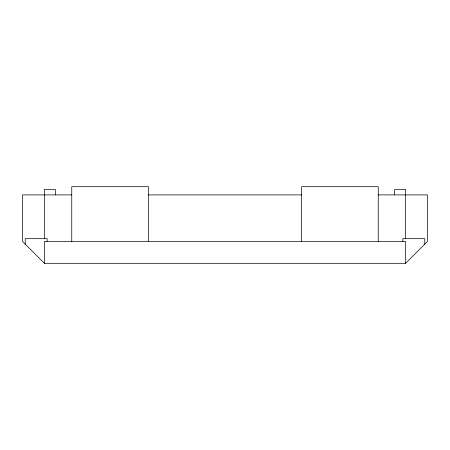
<?xml version="1.0" encoding="UTF-8"?>
<svg xmlns="http://www.w3.org/2000/svg" width="450" height="450" viewBox="0 0 450 450"><rect width="100%" height="100%" fill="white"/><g stroke="black" fill="none" stroke-linecap="round" stroke-linejoin="round"><path stroke-width="0.67" d="M71.758 194.901L22.5 194.901L22.5 241.419L44.392 263.312L405.608 263.312L427.5 241.419L427.5 194.901L378.242 194.901M148.376 194.901L301.624 194.901M424.766 244.153L424.766 238.68L402.874 238.68L402.874 241.419M405.608 238.877L405.608 189.428L394.661 189.428L394.661 194.901M405.608 263.312L405.608 241.419L44.392 241.419L44.392 263.312M378.242 241.419L378.242 186.688L301.624 186.688L301.624 241.684M148.376 241.684L148.376 186.688L71.758 186.688L71.758 241.419M55.339 194.901L55.339 189.428L44.392 189.428L44.392 238.877M47.126 241.419L47.126 238.68L25.234 238.68L25.234 244.153"/></g></svg>
